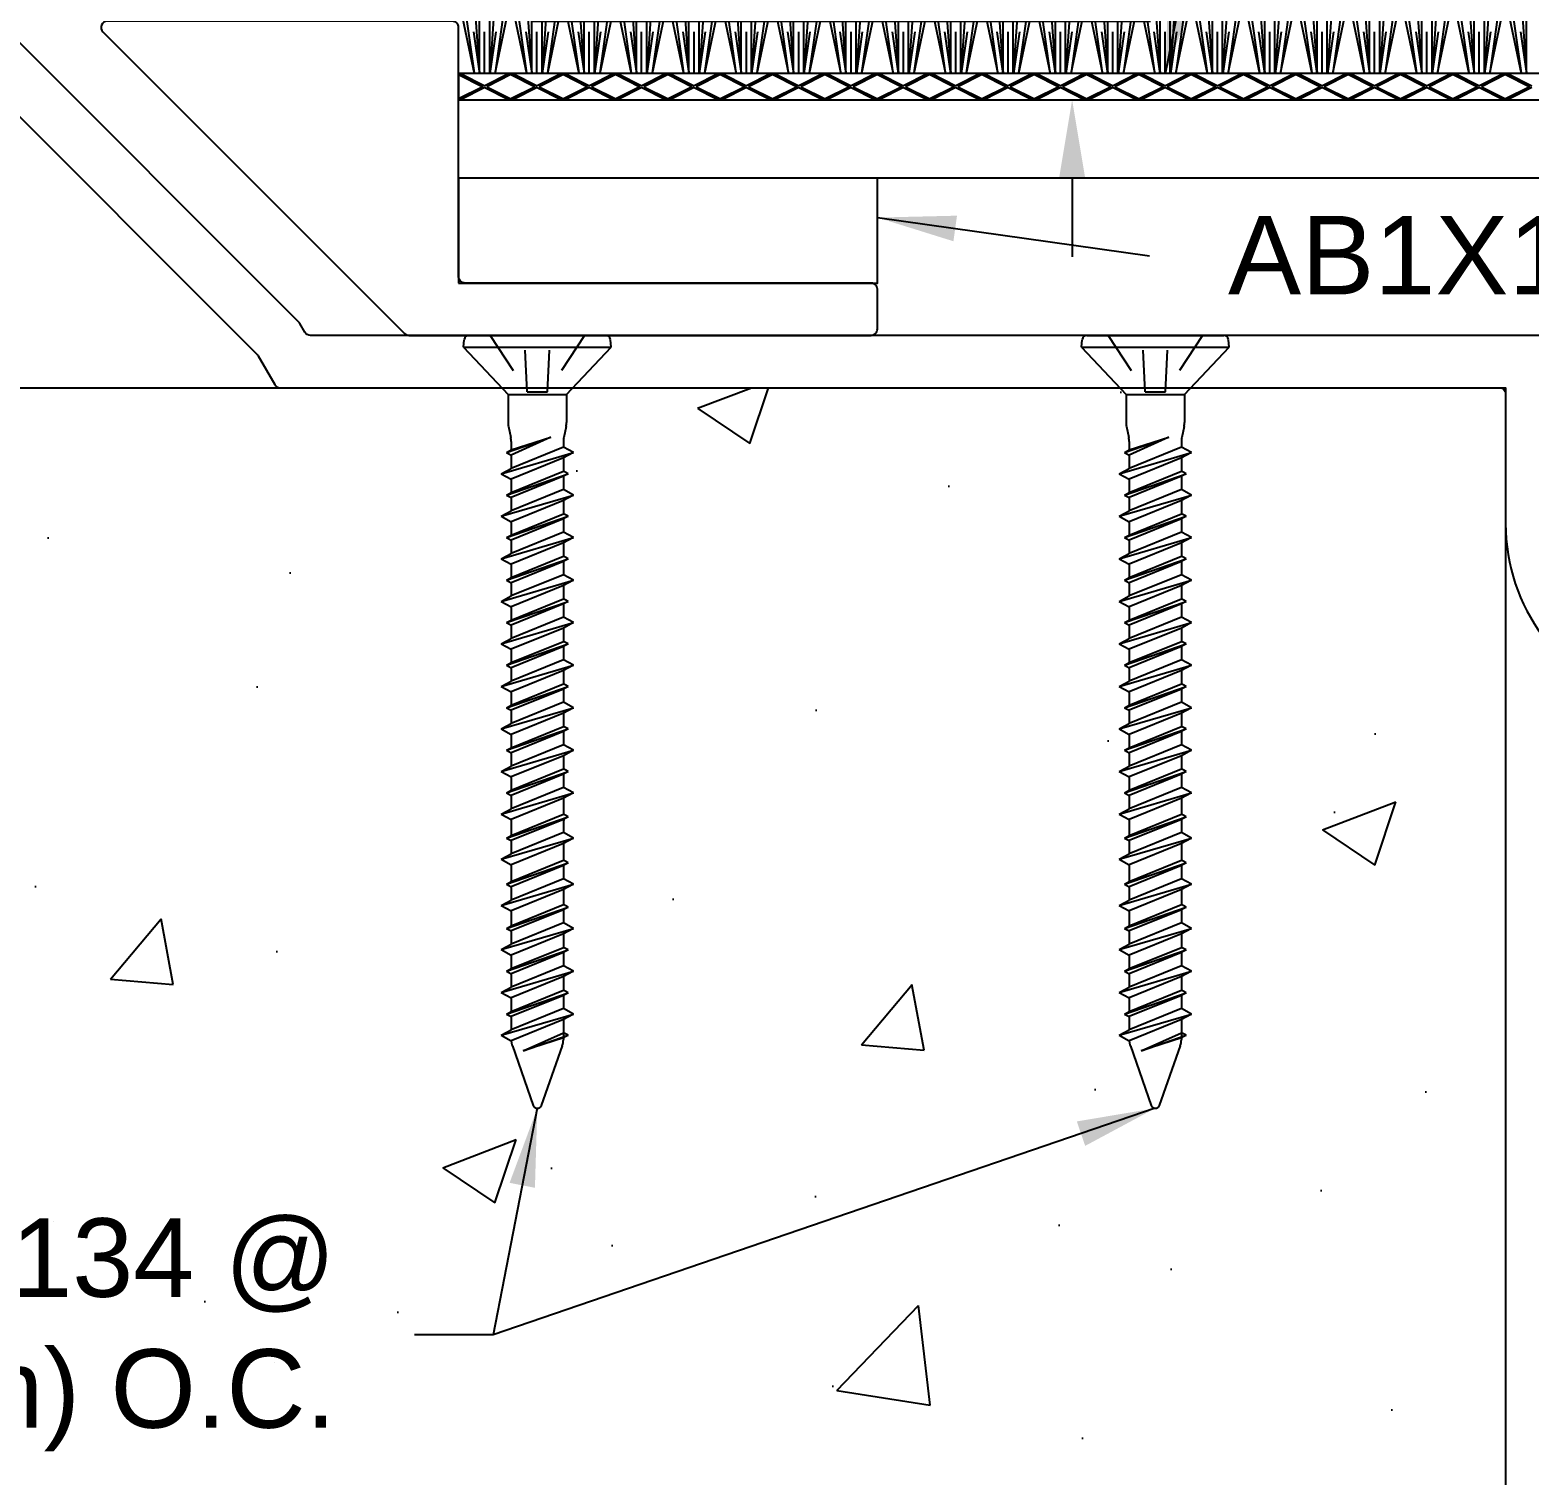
# Model space of a CAD drawing. Header units: inches. Extents: x -2.5 to 37.4, y -5.8 to 5.3.
# Drawn here: x 3.742 to 7.324, y -3.379 to 0.073 of the extents above; entities that cross this region are included whole.
import ezdxf

# ---------------------------------------------------------------- set-up
doc = ezdxf.new("R2010")
doc.units = ezdxf.units.IN
doc.header["$MEASUREMENT"] = 0
doc.linetypes.add('DASHED', pattern=[0.75, 0.5, -0.25])
for name, color, linetype in [('Anchors', 4, 'Continuous'), ('Conditions', 1, 'Continuous'), ('Dimensions', 3, 'Continuous'), ('Metals', 7, 'Continuous'), ('Text', 2, 'Continuous')]:
    doc.layers.add(name, color=color, linetype=linetype)
doc.styles.add('ARIAL', font='arial.ttf')
doc.dimstyles.new('Arial', dxfattribs={"dimtxt": 0.1875, "dimasz": 0.1875, "dimexe": 0.1875, "dimexo": 0.1875, "dimgap": 0.1875, "dimtad": 0, "dimtih": 1, "dimtoh": 1, "dimdec": 4, "dimzin": 0, "dimdsep": 46, "dimlunit": 4, "dimtxsty": 'ARIAL', "dimcen": 0.1875, "dimadec": 0, "dimazin": 0, "dimtfac": 1, "dimtdec": 4, "dimtofl": 0, "dimtmove": 0, "dimatfit": 3, "dimfxl": 0, "dimfrac": 2, "dimtolj": 1, "dimtzin": 0, "dimarcsym": 0})

# ---------------------------------------------------------------- blocks, each defined once
blk = doc.blocks.new('*D14')
at = {"layer": 'Defpoints', "color": 0}
for p in [(4.7506, 0.0937), (6.2305, 0.0937), (4.7656, -0.0938)]:
    blk.add_point(p, dxfattribs=at)
at = {"layer": 'Dimensions', "color": 0, "lineweight": -2}
for p, q in [((6.043, 0.5515), (6.2305, 0.5515)), ((6.2305, 0.5515), (6.2305, 0.4687)), ((6.2305, 0.2812), (6.2305, 0.4687)), ((4.9381, 0.0937), (6.418, 0.0937)), ((4.9531, -0.0938), (6.418, -0.0938)), ((6.2305, -0.2813), (6.2305, -0.4688))]:
    blk.add_line(p, q, dxfattribs=at)
at = {"layer": 'Dimensions', "color": 0}
for points in [[(6.1993, 0.2812), (6.2618, 0.2812), (6.2305, 0.0937)], [(6.1993, -0.2813), (6.2618, -0.2813), (6.2305, -0.0938)]]:
    blk.add_solid(points, dxfattribs=at)
at = {"layer": 'Dimensions', "color": 0, "insert": (5.4638, 0.5515), "char_height": 0.1875, "attachment_point": 5, "style": 'ARIAL'}
blk.add_mtext('\\A1;3/16"\\P [5mm]', dxfattribs=at)
blk = doc.blocks.new('A$C63CB1885')
for p, q in [((-0.1762, 0), (-0.1747, 0.0182)), ((-0.1762, 0), (0.1762, 0)), ((-0.1762, 0), (-0.0698, -0.1125)), ((-0.1634, 0.0285), (0.1634, 0.0285)), ((0.0698, -0.1125), (0.1762, 0)), ((0.1762, 0), (0.1747, 0.0182)), ((-0.0698, -0.1125), (0.0698, -0.1125)), ((-0.0698, -0.1125), (-0.0698, -0.1796)), ((0.0698, -0.1125), (0.0698, -0.1796)), ((-0.0737, -0.2511), (0.0321, -0.2146)), ((-0.0687, -0.1892), (-0.0633, -0.2152)), ((-0.0622, -0.2449), (0.0321, -0.2146)), ((0.0321, -0.2146), (-0.0622, -0.2573)), ((0.0687, -0.1892), (0.0633, -0.2152)), ((-0.0737, -0.2511), (-0.0622, -0.2449)), ((-0.0623, -0.2248), (-0.0622, -0.2449)), ((0.0622, -0.2382), (-0.0622, -0.289)), ((0.0622, -0.2248), (0.0622, -0.2382)), ((0.0862, -0.2511), (0.0622, -0.2382)), ((-0.0863, -0.3019), (0.0862, -0.2511)), ((-0.0737, -0.2511), (-0.0622, -0.2573)), ((-0.0622, -0.2573), (-0.0622, -0.289)), ((0.0622, -0.264), (-0.0622, -0.3148)), ((0.0862, -0.2511), (0.0622, -0.264)), ((0.0622, -0.264), (0.0622, -0.2957)), ((-0.0863, -0.3019), (-0.0622, -0.289)), ((-0.0863, -0.3019), (-0.0622, -0.3148)), ((-0.0737, -0.3527), (0.0737, -0.3019)), ((-0.0622, -0.3465), (0.0622, -0.2957)), ((0.0622, -0.308), (-0.0622, -0.3588)), ((-0.0622, -0.3148), (-0.0622, -0.3465)), ((0.0737, -0.3019), (0.0622, -0.2957)), ((0.0737, -0.3019), (0.0622, -0.308)), ((0.0622, -0.308), (0.0622, -0.3397)), ((-0.0863, -0.4034), (0.0862, -0.3527)), ((-0.0737, -0.3527), (-0.0622, -0.3465)), ((-0.0737, -0.3527), (-0.0622, -0.3588)), ((0.0622, -0.3397), (-0.0622, -0.3905)), ((0.0862, -0.3527), (0.0622, -0.3656)), ((0.0862, -0.3527), (0.0622, -0.3397)), ((-0.0863, -0.4034), (-0.0622, -0.3905)), ((-0.0622, -0.3588), (-0.0622, -0.3905)), ((0.0622, -0.3656), (-0.0622, -0.4164)), ((0.0622, -0.3656), (0.0622, -0.3973)), ((-0.0863, -0.4034), (-0.0622, -0.4164)), ((-0.0737, -0.4542), (0.0737, -0.4034)), ((-0.0622, -0.4481), (0.0622, -0.3973)), ((0.0622, -0.4096), (-0.0622, -0.4604)), ((-0.0622, -0.4164), (-0.0622, -0.4481)), ((0.0737, -0.4034), (0.0622, -0.3973)), ((0.0737, -0.4034), (0.0622, -0.4096)), ((0.0622, -0.4096), (0.0622, -0.4413)), ((-0.0863, -0.505), (0.0862, -0.4542)), ((-0.0737, -0.4542), (-0.0622, -0.4481)), ((-0.0737, -0.4542), (-0.0622, -0.4604)), ((0.0622, -0.4413), (-0.0622, -0.4921)), ((-0.0622, -0.4604), (-0.0622, -0.4921)), ((0.0862, -0.4542), (0.0622, -0.4671)), ((0.0862, -0.4542), (0.0622, -0.4413)), ((-0.0863, -0.505), (-0.0622, -0.4921)), ((0.0622, -0.4671), (-0.0622, -0.5179)), ((-0.0622, -0.5496), (0.0622, -0.4988)), ((0.0622, -0.4671), (0.0622, -0.4988)), ((0.0737, -0.505), (0.0622, -0.4988)), ((-0.0863, -0.505), (-0.0622, -0.5179)), ((-0.0737, -0.5558), (0.0737, -0.505)), ((0.0622, -0.5112), (-0.0622, -0.5619)), ((-0.0622, -0.5179), (-0.0622, -0.5496)), ((0.0737, -0.505), (0.0622, -0.5112)), ((0.0622, -0.5112), (0.0622, -0.5429)), ((-0.0863, -0.6066), (0.0862, -0.5558)), ((-0.0737, -0.5558), (-0.0622, -0.5496)), ((-0.0737, -0.5558), (-0.0622, -0.5619)), ((0.0622, -0.5429), (-0.0622, -0.5936)), ((-0.0622, -0.5619), (-0.0622, -0.5936)), ((0.0622, -0.5687), (-0.0622, -0.6195)), ((0.0862, -0.5558), (0.0622, -0.5687)), ((0.0622, -0.5687), (0.0622, -0.6004)), ((0.0862, -0.5558), (0.0622, -0.5429)), ((-0.0863, -0.6066), (-0.0622, -0.5936)), ((-0.0863, -0.6066), (-0.0622, -0.6195)), ((-0.0737, -0.6573), (0.0737, -0.6066)), ((-0.0622, -0.6512), (0.0622, -0.6004)), ((0.0737, -0.6066), (0.0622, -0.6004)), ((0.0737, -0.6066), (0.0622, -0.6127)), ((0.0622, -0.6127), (-0.0622, -0.6635)), ((-0.0622, -0.6195), (-0.0622, -0.6512)), ((0.0622, -0.6444), (-0.0622, -0.6952)), ((0.0622, -0.6127), (0.0622, -0.6444)), ((0.0862, -0.6573), (0.0622, -0.6444)), ((-0.0863, -0.7081), (0.0862, -0.6573)), ((-0.0737, -0.6573), (-0.0622, -0.6512)), ((-0.0737, -0.6573), (-0.0622, -0.6635)), ((-0.0622, -0.6635), (-0.0622, -0.6952)), ((0.0622, -0.6703), (-0.0622, -0.721)), ((0.0862, -0.6573), (0.0622, -0.6703)), ((0.0622, -0.6703), (0.0622, -0.702)), ((-0.0863, -0.7081), (-0.0622, -0.6952)), ((-0.0863, -0.7081), (-0.0622, -0.721)), ((-0.0737, -0.7589), (0.0737, -0.7081)), ((-0.0622, -0.7527), (0.0622, -0.702)), ((0.0622, -0.7143), (-0.0622, -0.7651)), ((0.0737, -0.7081), (0.0622, -0.702)), ((0.0737, -0.7081), (0.0622, -0.7143)), ((0.0622, -0.7143), (0.0622, -0.746)), ((-0.0622, -0.721), (-0.0622, -0.7527)), ((0.0622, -0.746), (-0.0622, -0.7968)), ((0.0862, -0.7589), (0.0622, -0.746)), ((-0.0863, -0.8097), (0.0862, -0.7589)), ((-0.0737, -0.7589), (-0.0622, -0.7527)), ((-0.0737, -0.7589), (-0.0622, -0.7651)), ((-0.0622, -0.7651), (-0.0622, -0.7967)), ((0.0622, -0.7718), (-0.0622, -0.8226)), ((0.0862, -0.7589), (0.0622, -0.7718)), ((0.0622, -0.7718), (0.0622, -0.8035)), ((-0.0863, -0.8097), (-0.0622, -0.7968)), ((-0.0863, -0.8097), (-0.0622, -0.8226)), ((-0.0737, -0.8605), (0.0737, -0.8097)), ((-0.0622, -0.8543), (0.0622, -0.8035)), ((0.0622, -0.8159), (-0.0622, -0.8666)), ((-0.0622, -0.8226), (-0.0622, -0.8543)), ((0.0737, -0.8097), (0.0622, -0.8035)), ((0.0737, -0.8097), (0.0622, -0.8159)), ((0.0622, -0.8159), (0.0622, -0.8475)), ((-0.0737, -0.8605), (-0.0622, -0.8543)), ((0.0622, -0.8475), (-0.0622, -0.8983)), ((0.0862, -0.8605), (0.0622, -0.8475)), ((-0.0863, -0.9112), (0.0862, -0.8605)), ((-0.0737, -0.8605), (-0.0622, -0.8666)), ((-0.0622, -0.8666), (-0.0622, -0.8983)), ((0.0622, -0.8734), (-0.0622, -0.9242)), ((0.0862, -0.8605), (0.0622, -0.8734)), ((0.0622, -0.8734), (0.0622, -0.9051)), ((-0.0863, -0.9112), (-0.0622, -0.8983)), ((-0.0863, -0.9112), (-0.0622, -0.9242)), ((-0.0737, -0.962), (0.0737, -0.9112)), ((-0.0622, -0.9559), (0.0622, -0.9051)), ((0.0622, -0.9174), (-0.0622, -0.9682)), ((-0.0622, -0.9242), (-0.0622, -0.9558)), ((0.0737, -0.9112), (0.0622, -0.9051)), ((0.0737, -0.9112), (0.0622, -0.9174)), ((0.0622, -0.9174), (0.0622, -0.9491)), ((-0.0863, -1.0128), (0.0862, -0.962)), ((-0.0737, -0.962), (-0.0622, -0.9559)), ((-0.0737, -0.962), (-0.0622, -0.9682)), ((0.0622, -0.9491), (-0.0622, -0.9999)), ((0.0862, -0.962), (0.0622, -0.975)), ((0.0862, -0.962), (0.0622, -0.9491)), ((-0.0863, -1.0128), (-0.0622, -0.9999)), ((-0.0622, -0.9682), (-0.0622, -0.9999)), ((0.0622, -0.975), (-0.0622, -1.0257)), ((0.0622, -0.975), (0.0622, -1.0066)), ((-0.0863, -1.0128), (-0.0622, -1.0257)), ((-0.0737, -1.0636), (0.0737, -1.0128)), ((-0.0622, -1.0574), (0.0622, -1.0066)), ((0.0622, -1.019), (-0.0622, -1.0698)), ((-0.0622, -1.0257), (-0.0622, -1.0574)), ((0.0737, -1.0128), (0.0622, -1.0066)), ((0.0737, -1.0128), (0.0622, -1.019)), ((0.0622, -1.019), (0.0622, -1.0507)), ((-0.0863, -1.1144), (0.0862, -1.0636)), ((-0.0737, -1.0636), (-0.0622, -1.0574)), ((-0.0737, -1.0636), (-0.0622, -1.0698)), ((0.0622, -1.0507), (-0.0622, -1.1015)), ((-0.0622, -1.0697), (-0.0622, -1.1014)), ((0.0862, -1.0636), (0.0622, -1.0765)), ((0.0862, -1.0636), (0.0622, -1.0507)), ((-0.0863, -1.1144), (-0.0622, -1.1015)), ((0.0622, -1.0765), (-0.0622, -1.1273)), ((0.0622, -1.0765), (0.0622, -1.1145)), ((-0.0863, -1.1144), (-0.0622, -1.1273)), ((-0.0737, -1.1715), (0.0737, -1.1207)), ((-0.0622, -1.1653), (0.0622, -1.1145)), ((0.0622, -1.1269), (-0.0622, -1.1776)), ((-0.0622, -1.1273), (-0.0622, -1.1653)), ((0.0737, -1.1207), (0.0622, -1.1145)), ((0.0737, -1.1207), (0.0622, -1.1269)), ((0.0622, -1.1269), (0.0622, -1.1585)), ((-0.0863, -1.2223), (0.0862, -1.1715)), ((-0.0737, -1.1715), (-0.0622, -1.1653)), ((-0.0737, -1.1715), (-0.0622, -1.1776)), ((0.0622, -1.1585), (-0.0622, -1.2093)), ((-0.0622, -1.1776), (-0.0622, -1.2093)), ((0.0862, -1.1715), (0.0622, -1.1844)), ((0.0862, -1.1715), (0.0622, -1.1585)), ((-0.0863, -1.2223), (-0.0622, -1.2093)), ((0.0622, -1.1844), (-0.0622, -1.2352)), ((0.0622, -1.1844), (0.0622, -1.2247)), ((-0.0863, -1.2223), (-0.0622, -1.2352)), ((-0.0737, -1.2816), (0.0737, -1.2308)), ((-0.0622, -1.2754), (0.0622, -1.2247)), ((-0.0622, -1.2352), (-0.0622, -1.2754)), ((0.0622, -1.237), (-0.0622, -1.2878)), ((0.0737, -1.2308), (0.0622, -1.2247)), ((0.0737, -1.2308), (0.0622, -1.237)), ((0.0622, -1.237), (0.0622, -1.2687)), ((-0.0863, -1.3324), (0.0862, -1.2816)), ((-0.0737, -1.2816), (-0.0622, -1.2754)), ((-0.0737, -1.2816), (-0.0622, -1.2878)), ((0.0622, -1.2687), (-0.0622, -1.3195)), ((-0.0622, -1.2877), (-0.0622, -1.3194)), ((0.0862, -1.2816), (0.0622, -1.2945)), ((0.0862, -1.2816), (0.0622, -1.2687)), ((-0.0863, -1.3324), (-0.0622, -1.3195)), ((0.0622, -1.2945), (-0.0622, -1.3453)), ((0.0622, -1.2945), (0.0622, -1.3303)), ((-0.0863, -1.3324), (-0.0622, -1.3453)), ((-0.0737, -1.3872), (0.0737, -1.3365)), ((-0.0622, -1.3811), (0.0622, -1.3303)), ((0.0622, -1.3426), (-0.0622, -1.3934)), ((-0.0622, -1.3453), (-0.0622, -1.381)), ((0.0737, -1.3365), (0.0622, -1.3303)), ((0.0737, -1.3365), (0.0622, -1.3426)), ((0.0622, -1.3426), (0.0622, -1.3743)), ((-0.0863, -1.438), (0.0862, -1.3872)), ((-0.0737, -1.3872), (-0.0622, -1.3811)), ((-0.0737, -1.3872), (-0.0622, -1.3934)), ((0.0622, -1.3743), (-0.0622, -1.4251)), ((-0.0622, -1.3934), (-0.0622, -1.4251)), ((0.0862, -1.3872), (0.0622, -1.4002)), ((0.0862, -1.3872), (0.0622, -1.3743)), ((-0.0863, -1.438), (-0.0622, -1.4251)), ((0.0622, -1.4002), (-0.0622, -1.4509)), ((-0.0622, -1.4833), (0.0622, -1.4326)), ((0.0622, -1.4002), (0.0622, -1.4326)), ((0.0737, -1.4387), (0.0622, -1.4326)), ((-0.0863, -1.438), (-0.0622, -1.4509)), ((-0.0737, -1.4895), (0.0737, -1.4387)), ((0.0622, -1.4449), (-0.0622, -1.4957)), ((-0.0622, -1.4509), (-0.0622, -1.4833)), ((0.0737, -1.4387), (0.0622, -1.4449)), ((0.0622, -1.4449), (0.0622, -1.4766)), ((-0.0863, -1.5403), (0.0862, -1.4895)), ((-0.0737, -1.4895), (-0.0622, -1.4833)), ((-0.0737, -1.4895), (-0.0622, -1.4957)), ((0.0622, -1.4766), (-0.0622, -1.5274)), ((-0.0622, -1.4956), (-0.0621, -1.5273)), ((0.0622, -1.5024), (-0.0622, -1.5532)), ((0.0862, -1.4895), (0.0622, -1.5024)), ((0.0622, -1.5024), (0.0622, -1.5348)), ((0.0862, -1.4895), (0.0622, -1.4766)), ((-0.0863, -1.5403), (-0.0622, -1.5274)), ((-0.0622, -1.5856), (0.0622, -1.5348)), ((0.0737, -1.541), (0.0622, -1.5348)), ((-0.0863, -1.5403), (-0.0622, -1.5532)), ((-0.0737, -1.5918), (0.0737, -1.541)), ((0.0622, -1.5471), (-0.0622, -1.5979)), ((-0.0621, -1.5532), (-0.0621, -1.5856)), ((0.0737, -1.541), (0.0622, -1.5471)), ((0.0622, -1.5471), (0.0622, -1.5788)), ((-0.0863, -1.6425), (0.0862, -1.5918)), ((-0.0737, -1.5918), (-0.0622, -1.5856)), ((-0.0737, -1.5918), (-0.0622, -1.5979)), ((0.0622, -1.5788), (-0.0622, -1.6296)), ((0.0622, -1.6047), (-0.0622, -1.6555)), ((-0.0621, -1.5979), (-0.0621, -1.6296)), ((0.0862, -1.5918), (0.0622, -1.6047)), ((0.0622, -1.6047), (0.0622, -1.6522)), ((0.0862, -1.5918), (0.0622, -1.5788)), ((-0.0863, -1.6425), (-0.0622, -1.6296)), ((-0.0863, -1.6425), (-0.0622, -1.6555)), ((-0.0335, -1.6795), (0.0622, -1.6364)), ((-0.0335, -1.6795), (0.0737, -1.6425)), ((0.0737, -1.6425), (0.0622, -1.6364)), ((0.0737, -1.6425), (0.0622, -1.6487)), ((-0.0596, -1.6676), (-0.0096, -1.8103)), ((0.0622, -1.6487), (-0.0335, -1.6795)), ((0.0596, -1.6676), (0.0096, -1.8103))]:
    blk.add_line(p, q)
at = {"linetype": 'DASHED', "ltscale": 0.025}
for p, q in [((-0.1125, 0.0285), (-0.024, -0.1065)), ((-0.024, -0.1065), (-0.0311, 0.0283)), ((0.024, -0.1065), (0.0311, 0.0285)), ((0.1125, 0.0285), (0.024, -0.1065)), ((-0.024, -0.1065), (0.024, -0.1065))]:
    blk.add_line(p, q, dxfattribs=at)
for centre, radius, start, end in [((-0.1634, 0.0173), 0.0112, 90, 175), ((0.1634, 0.0173), 0.0112, 5, 90), ((-0.0233, -0.1796), 0.0465, 180, 191.9357), ((0.0233, -0.1796), 0.0465, 348.0643, 0), ((-0.1088, -0.2248), 0.0465, 0, 11.9357), ((0.1087, -0.2248), 0.0465, 168.0643, 180), ((-0.0158, -1.6522), 0.0465, 183.9476, 199.3058), ((0.0158, -1.6522), 0.0465, 340.6942, 0), ((0, -1.806), 0.0106, 204.1001, 335.8999)]:
    blk.add_arc(centre, radius, start, end)
blk = doc.blocks.new('TF316134')
blk.add_blockref('A$C63CB1885', (0, -0.0285))
blk = doc.blocks.new('*D17')
at = {"layer": 'Defpoints', "color": 0}
for p in [(2.1659, -0.7713), (7.2656, -4.3986), (7.2656, -5.3639)]:
    blk.add_point(p, dxfattribs=at)
at = {"layer": 'Dimensions', "color": 0, "lineweight": -2}
for p, q in [((2.1659, -0.9588), (2.1659, -5.5514)), ((7.2656, -4.5861), (7.2656, -5.5514)), ((2.3534, -5.3639), (3.7411, -5.3639)), ((7.0781, -5.3639), (5.1908, -5.3639))]:
    blk.add_line(p, q, dxfattribs=at)
at = {"layer": 'Dimensions', "color": 0}
for points in [[(2.3534, -5.3327), (2.3534, -5.3952), (2.1659, -5.3639)], [(7.0781, -5.3327), (7.0781, -5.3952), (7.2656, -5.3639)]]:
    blk.add_solid(points, dxfattribs=at)
at = {"layer": 'Dimensions', "color": 0, "insert": (4.4659, -5.3639), "char_height": 0.1875, "attachment_point": 5, "style": 'ARIAL'}
blk.add_mtext('\\A1;5 1/8"\\P [130mm]', dxfattribs=at)
blk = doc.blocks.new('NBT123')
blk.add_lwpolyline([(-0.985, 0.61, 0.414214), (-1, 0.625), (-1.8238, 0.625, 0.668179), (-1.8344, 0.5994), (-1.1144, -0.1206, 0.198912), (-1.1038, -0.125), (0, -0.125, 0.414214), (0.015, -0.11), (0.015, -0.015, 0.414214), (0, 0), (-0.97, 0, -0.414214), (-0.985, 0.015)], format="xyb", close=True)
blk = doc.blocks.new('AB1X14')
blk.add_lwpolyline([(-0.5, 0), (0.5, 0), (0.5, 0.25), (-0.5, 0.25)], close=True)
blk = doc.blocks.new('*U33')
for p, q in [((5.5, 0.0625), (0, 0.0625)), ((0, 0.0625), (0, 0)), ((0, 0.0603), (0.058, 0.0312)), ((0.0045, 0.0625), (0.0625, 0.0335)), ((0.1205, 0.0625), (0.0625, 0.0335)), ((0.125, 0.0603), (0.067, 0.0312)), ((0.125, 0.0603), (0.183, 0.0312)), ((0.1295, 0.0625), (0.1875, 0.0335)), ((0.2455, 0.0625), (0.1875, 0.0335)), ((0.25, 0.0603), (0.192, 0.0312)), ((0.25, 0.0603), (0.308, 0.0312)), ((0.2545, 0.0625), (0.3125, 0.0335)), ((0.3705, 0.0625), (0.3125, 0.0335)), ((0.375, 0.0603), (0.317, 0.0312)), ((0.375, 0.0603), (0.433, 0.0312)), ((0.3795, 0.0625), (0.4375, 0.0335)), ((0.4955, 0.0625), (0.4375, 0.0335)), ((0.5, 0.0603), (0.442, 0.0312)), ((0.5, 0.0603), (0.558, 0.0312)), ((0.5045, 0.0625), (0.5625, 0.0335)), ((0.6205, 0.0625), (0.5625, 0.0335)), ((0.625, 0.0603), (0.567, 0.0312)), ((0.625, 0.0603), (0.683, 0.0312)), ((0.6295, 0.0625), (0.6875, 0.0335)), ((0.7455, 0.0625), (0.6875, 0.0335)), ((0.75, 0.0603), (0.692, 0.0312)), ((0.75, 0.0603), (0.808, 0.0312)), ((0.7545, 0.0625), (0.8125, 0.0335)), ((0.8705, 0.0625), (0.8125, 0.0335)), ((0.875, 0.0603), (0.817, 0.0312)), ((0.875, 0.0603), (0.933, 0.0312)), ((0.8795, 0.0625), (0.9375, 0.0335)), ((0.9955, 0.0625), (0.9375, 0.0335)), ((1, 0.0603), (0.942, 0.0312)), ((1, 0.0603), (1.058, 0.0312)), ((1.0045, 0.0625), (1.0625, 0.0335)), ((1.1205, 0.0625), (1.0625, 0.0335)), ((1.125, 0.0603), (1.067, 0.0312)), ((1.125, 0.0603), (1.183, 0.0312)), ((1.1295, 0.0625), (1.1875, 0.0335)), ((1.2455, 0.0625), (1.1875, 0.0335)), ((1.25, 0.0603), (1.192, 0.0312)), ((1.25, 0.0603), (1.308, 0.0312)), ((1.2545, 0.0625), (1.3125, 0.0335)), ((1.3705, 0.0625), (1.3125, 0.0335)), ((1.375, 0.0603), (1.317, 0.0312)), ((1.375, 0.0603), (1.433, 0.0312)), ((1.3795, 0.0625), (1.4375, 0.0335)), ((1.4955, 0.0625), (1.4375, 0.0335)), ((1.5, 0.0603), (1.442, 0.0312)), ((1.5, 0.0603), (1.558, 0.0312)), ((1.5045, 0.0625), (1.5625, 0.0335)), ((1.6205, 0.0625), (1.5625, 0.0335)), ((1.625, 0.0603), (1.567, 0.0312)), ((1.625, 0.0603), (1.683, 0.0312)), ((1.6295, 0.0625), (1.6875, 0.0335)), ((1.7455, 0.0625), (1.6875, 0.0335)), ((1.75, 0.0603), (1.692, 0.0312)), ((1.75, 0.0603), (1.808, 0.0312)), ((1.7545, 0.0625), (1.8125, 0.0335)), ((1.8705, 0.0625), (1.8125, 0.0335)), ((1.875, 0.0603), (1.817, 0.0312)), ((1.875, 0.0603), (1.933, 0.0312)), ((1.8795, 0.0625), (1.9375, 0.0335)), ((1.9955, 0.0625), (1.9375, 0.0335)), ((2, 0.0603), (1.942, 0.0312)), ((2, 0.0603), (2.058, 0.0312)), ((2.0045, 0.0625), (2.0625, 0.0335)), ((2.1205, 0.0625), (2.0625, 0.0335)), ((2.125, 0.0603), (2.067, 0.0312)), ((2.125, 0.0603), (2.183, 0.0312)), ((2.1295, 0.0625), (2.1875, 0.0335)), ((2.2455, 0.0625), (2.1875, 0.0335)), ((2.25, 0.0603), (2.192, 0.0312)), ((2.25, 0.0603), (2.308, 0.0312)), ((2.2545, 0.0625), (2.3125, 0.0335)), ((2.3705, 0.0625), (2.3125, 0.0335)), ((2.375, 0.0603), (2.317, 0.0312)), ((2.375, 0.0603), (2.433, 0.0312)), ((2.3795, 0.0625), (2.4375, 0.0335)), ((2.4955, 0.0625), (2.4375, 0.0335)), ((2.5, 0.0603), (2.442, 0.0312)), ((2.5, 0.0603), (2.558, 0.0312)), ((2.5045, 0.0625), (2.5625, 0.0335)), ((0.058, 0.0312), (0, 0.0022)), ((0, 0), (5.5, 0)), ((0.0625, 0.029), (0.0045, 0)), ((0.0625, 0.029), (0.1205, 0)), ((0.067, 0.0312), (0.125, 0.0022)), ((0.183, 0.0312), (0.125, 0.0022)), ((0.1875, 0.029), (0.1295, 0)), ((0.1875, 0.029), (0.2455, 0)), ((0.192, 0.0312), (0.25, 0.0022)), ((0.308, 0.0312), (0.25, 0.0022)), ((0.3125, 0.029), (0.2545, 0)), ((0.3125, 0.029), (0.3705, 0)), ((0.317, 0.0312), (0.375, 0.0022)), ((0.433, 0.0312), (0.375, 0.0022)), ((0.4375, 0.029), (0.3795, 0)), ((0.4375, 0.029), (0.4955, 0)), ((0.442, 0.0312), (0.5, 0.0022)), ((0.558, 0.0312), (0.5, 0.0022)), ((0.5625, 0.029), (0.5045, 0)), ((0.5625, 0.029), (0.6205, 0)), ((0.567, 0.0312), (0.625, 0.0022)), ((0.683, 0.0312), (0.625, 0.0022)), ((0.6875, 0.029), (0.6295, 0)), ((0.6875, 0.029), (0.7455, 0)), ((0.692, 0.0312), (0.75, 0.0022)), ((0.808, 0.0312), (0.75, 0.0022)), ((0.8125, 0.029), (0.7545, 0)), ((0.8125, 0.029), (0.8705, 0)), ((0.817, 0.0312), (0.875, 0.0022)), ((0.933, 0.0312), (0.875, 0.0022)), ((0.9375, 0.029), (0.8795, 0)), ((0.9375, 0.029), (0.9955, 0)), ((0.942, 0.0312), (1, 0.0022)), ((1.058, 0.0312), (1, 0.0022)), ((1.0625, 0.029), (1.0045, 0)), ((1.0625, 0.029), (1.1205, 0)), ((1.067, 0.0312), (1.125, 0.0022)), ((1.183, 0.0312), (1.125, 0.0022)), ((1.1875, 0.029), (1.1295, 0)), ((1.1875, 0.029), (1.2455, 0)), ((1.192, 0.0312), (1.25, 0.0022)), ((1.308, 0.0312), (1.25, 0.0022)), ((1.3125, 0.029), (1.2545, 0)), ((1.3125, 0.029), (1.3705, 0)), ((1.317, 0.0312), (1.375, 0.0022)), ((1.433, 0.0312), (1.375, 0.0022)), ((1.4375, 0.029), (1.3795, 0)), ((1.4375, 0.029), (1.4955, 0)), ((1.442, 0.0312), (1.5, 0.0022)), ((1.558, 0.0312), (1.5, 0.0022)), ((1.5625, 0.029), (1.5045, 0)), ((1.5625, 0.029), (1.6205, 0)), ((1.567, 0.0312), (1.625, 0.0022)), ((1.683, 0.0312), (1.625, 0.0022)), ((1.6875, 0.029), (1.6295, 0)), ((1.6875, 0.029), (1.7455, 0)), ((1.692, 0.0312), (1.75, 0.0022)), ((1.808, 0.0312), (1.75, 0.0022)), ((1.8125, 0.029), (1.7545, 0)), ((1.8125, 0.029), (1.8705, 0)), ((1.817, 0.0312), (1.875, 0.0022)), ((1.933, 0.0312), (1.875, 0.0022)), ((1.9375, 0.029), (1.8795, 0)), ((1.9375, 0.029), (1.9955, 0)), ((1.942, 0.0312), (2, 0.0022)), ((2.058, 0.0312), (2, 0.0022)), ((2.0625, 0.029), (2.0045, 0)), ((2.0625, 0.029), (2.1205, 0)), ((2.067, 0.0312), (2.125, 0.0022)), ((2.183, 0.0312), (2.125, 0.0022)), ((2.1875, 0.029), (2.1295, 0)), ((2.1875, 0.029), (2.2455, 0)), ((2.192, 0.0312), (2.25, 0.0022)), ((2.308, 0.0312), (2.25, 0.0022)), ((2.3125, 0.029), (2.2545, 0)), ((2.3125, 0.029), (2.3705, 0)), ((2.317, 0.0312), (2.375, 0.0022)), ((2.433, 0.0312), (2.375, 0.0022)), ((2.4375, 0.029), (2.3795, 0)), ((2.4375, 0.029), (2.4955, 0)), ((2.442, 0.0312), (2.5, 0.0022)), ((2.558, 0.0312), (2.5, 0.0022)), ((2.5625, 0.029), (2.5045, 0))]:
    blk.add_line(p, q)
for points in [[(-0.0001, 0.2412), (0.0373, 0.0625)], [(0.0119, 0.243), (0.0369, 0.0642)], [(0.0374, 0.2412), (0.0499, 0.0625)], [(0.0499, 0.0625), (0.0499, 0.2412)], [(0.0742, 0.0625), (0.0742, 0.2412)], [(0.0867, 0.2412), (0.0742, 0.0625)], [(0.1242, 0.2412), (0.0868, 0.0625)], [(0.1122, 0.243), (0.0872, 0.0642)], [(0.1249, 0.2412), (0.1623, 0.0625)], [(0.1369, 0.243), (0.1619, 0.0642)], [(0.1624, 0.2412), (0.1749, 0.0625)], [(0.1749, 0.0625), (0.1749, 0.2412)], [(0.1992, 0.0625), (0.1992, 0.2412)], [(0.2117, 0.2412), (0.1992, 0.0625)], [(0.2492, 0.2412), (0.2118, 0.0625)], [(0.2372, 0.243), (0.2122, 0.0642)], [(0.2499, 0.2412), (0.2873, 0.0625)], [(0.2619, 0.243), (0.2869, 0.0642)], [(0.2874, 0.2412), (0.2999, 0.0625)], [(0.2999, 0.0625), (0.2999, 0.2412)], [(0.3242, 0.0625), (0.3242, 0.2412)], [(0.3367, 0.2412), (0.3242, 0.0625)], [(0.3742, 0.2412), (0.3368, 0.0625)], [(0.3622, 0.243), (0.3372, 0.0642)], [(0.3749, 0.2412), (0.4123, 0.0625)], [(0.3869, 0.243), (0.4119, 0.0642)], [(0.4124, 0.2412), (0.4249, 0.0625)], [(0.4249, 0.0625), (0.4249, 0.2412)], [(0.4492, 0.0625), (0.4492, 0.2412)], [(0.4617, 0.2412), (0.4492, 0.0625)], [(0.4992, 0.2412), (0.4618, 0.0625)], [(0.4872, 0.243), (0.4622, 0.0642)], [(0.4999, 0.2412), (0.5373, 0.0625)], [(0.5119, 0.243), (0.5369, 0.0642)], [(0.5374, 0.2412), (0.5499, 0.0625)], [(0.5499, 0.0625), (0.5499, 0.2412)], [(0.5742, 0.0625), (0.5742, 0.2412)], [(0.5867, 0.2412), (0.5742, 0.0625)], [(0.6242, 0.2412), (0.5868, 0.0625)], [(0.6122, 0.243), (0.5872, 0.0642)], [(0.6249, 0.2412), (0.6623, 0.0625)], [(0.6369, 0.243), (0.6619, 0.0642)], [(0.6624, 0.2412), (0.6749, 0.0625)], [(0.6749, 0.0625), (0.6749, 0.2412)], [(0.6992, 0.0625), (0.6992, 0.2412)], [(0.7117, 0.2412), (0.6992, 0.0625)], [(0.7492, 0.2412), (0.7118, 0.0625)], [(0.7372, 0.243), (0.7122, 0.0642)], [(0.7499, 0.2412), (0.7873, 0.0625)], [(0.7619, 0.243), (0.7869, 0.0642)], [(0.7874, 0.2412), (0.7999, 0.0625)], [(0.7999, 0.0625), (0.7999, 0.2412)], [(0.8242, 0.0625), (0.8242, 0.2412)], [(0.8367, 0.2412), (0.8242, 0.0625)], [(0.8742, 0.2412), (0.8368, 0.0625)], [(0.8622, 0.243), (0.8372, 0.0642)], [(0.8749, 0.2412), (0.9123, 0.0625)], [(0.8869, 0.243), (0.9119, 0.0642)], [(0.9124, 0.2412), (0.9249, 0.0625)], [(0.9249, 0.0625), (0.9249, 0.2412)], [(0.9492, 0.0625), (0.9492, 0.2412)], [(0.9617, 0.2412), (0.9492, 0.0625)], [(0.9992, 0.2412), (0.9618, 0.0625)], [(0.9872, 0.243), (0.9622, 0.0642)], [(0.9999, 0.2412), (1.0373, 0.0625)], [(1.0119, 0.243), (1.0369, 0.0642)], [(1.0374, 0.2412), (1.0499, 0.0625)], [(1.0499, 0.0625), (1.0499, 0.2412)], [(1.0742, 0.0625), (1.0742, 0.2412)], [(1.0867, 0.2412), (1.0742, 0.0625)], [(1.1242, 0.2412), (1.0868, 0.0625)], [(1.1122, 0.243), (1.0872, 0.0642)], [(1.1249, 0.2412), (1.1623, 0.0625)], [(1.1369, 0.243), (1.1619, 0.0642)], [(1.1624, 0.2412), (1.1749, 0.0625)], [(1.1749, 0.0625), (1.1749, 0.2412)], [(1.1992, 0.0625), (1.1992, 0.2412)], [(1.2117, 0.2412), (1.1992, 0.0625)], [(1.2492, 0.2412), (1.2118, 0.0625)], [(1.2372, 0.243), (1.2122, 0.0642)], [(1.2499, 0.2412), (1.2873, 0.0625)], [(1.2619, 0.243), (1.2869, 0.0642)], [(1.2874, 0.2412), (1.2999, 0.0625)], [(1.2999, 0.0625), (1.2999, 0.2412)], [(1.3242, 0.0625), (1.3242, 0.2412)], [(1.3367, 0.2412), (1.3242, 0.0625)], [(1.3742, 0.2412), (1.3368, 0.0625)], [(1.3622, 0.243), (1.3372, 0.0642)], [(1.3749, 0.2412), (1.4123, 0.0625)], [(1.3869, 0.243), (1.4119, 0.0642)], [(1.4124, 0.2412), (1.4249, 0.0625)], [(1.4249, 0.0625), (1.4249, 0.2412)], [(1.4492, 0.0625), (1.4492, 0.2412)], [(1.4617, 0.2412), (1.4492, 0.0625)], [(1.4992, 0.2412), (1.4618, 0.0625)], [(1.4872, 0.243), (1.4622, 0.0642)], [(1.4999, 0.2412), (1.5373, 0.0625)], [(1.5119, 0.243), (1.5369, 0.0642)], [(1.5374, 0.2412), (1.5499, 0.0625)], [(1.5499, 0.0625), (1.5499, 0.2412)], [(1.5742, 0.0625), (1.5742, 0.2412)], [(1.5867, 0.2412), (1.5742, 0.0625)], [(1.6242, 0.2412), (1.5868, 0.0625)], [(1.6122, 0.243), (1.5872, 0.0642)], [(1.6249, 0.2412), (1.6623, 0.0625)], [(1.6369, 0.243), (1.6619, 0.0642)], [(1.6624, 0.2412), (1.6749, 0.0625)], [(1.6749, 0.0625), (1.6749, 0.2412)], [(1.6992, 0.0625), (1.6992, 0.2412)], [(1.7117, 0.2412), (1.6992, 0.0625)], [(1.7492, 0.2412), (1.7118, 0.0625)], [(1.7372, 0.243), (1.7122, 0.0642)], [(1.7499, 0.2412), (1.7873, 0.0625)], [(1.7619, 0.243), (1.7869, 0.0642)], [(1.7874, 0.2412), (1.7999, 0.0625)], [(1.7999, 0.0625), (1.7999, 0.2412)], [(1.8242, 0.0625), (1.8242, 0.2412)], [(1.8367, 0.2412), (1.8242, 0.0625)], [(1.8742, 0.2412), (1.8368, 0.0625)], [(1.8622, 0.243), (1.8372, 0.0642)], [(1.8749, 0.2412), (1.9123, 0.0625)], [(1.8869, 0.243), (1.9119, 0.0642)], [(1.9124, 0.2412), (1.9249, 0.0625)], [(1.9249, 0.0625), (1.9249, 0.2412)], [(1.9492, 0.0625), (1.9492, 0.2412)], [(1.9617, 0.2412), (1.9492, 0.0625)], [(1.9992, 0.2412), (1.9618, 0.0625)], [(1.9872, 0.243), (1.9622, 0.0642)], [(1.9999, 0.2412), (2.0373, 0.0625)], [(2.0119, 0.243), (2.0369, 0.0642)], [(2.0374, 0.2412), (2.0499, 0.0625)], [(2.0499, 0.0625), (2.0499, 0.2412)], [(2.0742, 0.0625), (2.0742, 0.2412)], [(2.0867, 0.2412), (2.0742, 0.0625)], [(2.1242, 0.2412), (2.0868, 0.0625)], [(2.1122, 0.243), (2.0872, 0.0642)], [(2.1249, 0.2412), (2.1623, 0.0625)], [(2.1369, 0.243), (2.1619, 0.0642)], [(2.1624, 0.2412), (2.1749, 0.0625)], [(2.1749, 0.0625), (2.1749, 0.2412)], [(2.1992, 0.0625), (2.1992, 0.2412)], [(2.2117, 0.2412), (2.1992, 0.0625)], [(2.2492, 0.2412), (2.2118, 0.0625)], [(2.2372, 0.243), (2.2122, 0.0642)], [(2.2499, 0.2412), (2.2873, 0.0625)], [(2.2619, 0.243), (2.2869, 0.0642)], [(2.2874, 0.2412), (2.2999, 0.0625)], [(2.2999, 0.0625), (2.2999, 0.2412)], [(2.3242, 0.0625), (2.3242, 0.2412)], [(2.3367, 0.2412), (2.3242, 0.0625)], [(2.3742, 0.2412), (2.3368, 0.0625)], [(2.3622, 0.243), (2.3372, 0.0642)], [(2.3749, 0.2412), (2.4123, 0.0625)], [(2.3869, 0.243), (2.4119, 0.0642)], [(2.4124, 0.2412), (2.4249, 0.0625)], [(2.4249, 0.0625), (2.4249, 0.2412)], [(2.4492, 0.0625), (2.4492, 0.2412)], [(2.4617, 0.2412), (2.4492, 0.0625)], [(2.4992, 0.2412), (2.4618, 0.0625)], [(2.4872, 0.243), (2.4622, 0.0642)], [(2.4999, 0.2412), (2.5373, 0.0625)], [(2.5119, 0.243), (2.5369, 0.0642)], [(2.5374, 0.2412), (2.5499, 0.0625)], [(2.5499, 0.0625), (2.5499, 0.2412)], [(0.0352, 0.1625), (0.0495, 0.0625)], [(0.062, 0.0625), (0.062, 0.1625)], [(0.0889, 0.1625), (0.0746, 0.0625)], [(0.1602, 0.1625), (0.1745, 0.0625)], [(0.187, 0.0625), (0.187, 0.1625)], [(0.2139, 0.1625), (0.1996, 0.0625)], [(0.2852, 0.1625), (0.2995, 0.0625)], [(0.312, 0.0625), (0.312, 0.1625)], [(0.3389, 0.1625), (0.3246, 0.0625)], [(0.4102, 0.1625), (0.4245, 0.0625)], [(0.437, 0.0625), (0.437, 0.1625)], [(0.4639, 0.1625), (0.4496, 0.0625)], [(0.5352, 0.1625), (0.5495, 0.0625)], [(0.562, 0.0625), (0.562, 0.1625)], [(0.5889, 0.1625), (0.5746, 0.0625)], [(0.6602, 0.1625), (0.6745, 0.0625)], [(0.687, 0.0625), (0.687, 0.1625)], [(0.7139, 0.1625), (0.6996, 0.0625)], [(0.7852, 0.1625), (0.7995, 0.0625)], [(0.812, 0.0625), (0.812, 0.1625)], [(0.8389, 0.1625), (0.8246, 0.0625)], [(0.9102, 0.1625), (0.9245, 0.0625)], [(0.937, 0.0625), (0.937, 0.1625)], [(0.9639, 0.1625), (0.9496, 0.0625)], [(1.0352, 0.1625), (1.0495, 0.0625)], [(1.062, 0.0625), (1.062, 0.1625)], [(1.0889, 0.1625), (1.0746, 0.0625)], [(1.1602, 0.1625), (1.1745, 0.0625)], [(1.187, 0.0625), (1.187, 0.1625)], [(1.2139, 0.1625), (1.1996, 0.0625)], [(1.2852, 0.1625), (1.2995, 0.0625)], [(1.312, 0.0625), (1.312, 0.1625)], [(1.3389, 0.1625), (1.3246, 0.0625)], [(1.4102, 0.1625), (1.4245, 0.0625)], [(1.437, 0.0625), (1.437, 0.1625)], [(1.4639, 0.1625), (1.4496, 0.0625)], [(1.5352, 0.1625), (1.5495, 0.0625)], [(1.562, 0.0625), (1.562, 0.1625)], [(1.5889, 0.1625), (1.5746, 0.0625)], [(1.6602, 0.1625), (1.6745, 0.0625)], [(1.687, 0.0625), (1.687, 0.1625)], [(1.7139, 0.1625), (1.6996, 0.0625)], [(1.7852, 0.1625), (1.7995, 0.0625)], [(1.812, 0.0625), (1.812, 0.1625)], [(1.8389, 0.1625), (1.8246, 0.0625)], [(1.9102, 0.1625), (1.9245, 0.0625)], [(1.937, 0.0625), (1.937, 0.1625)], [(1.9639, 0.1625), (1.9496, 0.0625)], [(2.0352, 0.1625), (2.0495, 0.0625)], [(2.062, 0.0625), (2.062, 0.1625)], [(2.0889, 0.1625), (2.0746, 0.0625)], [(2.1602, 0.1625), (2.1745, 0.0625)], [(2.187, 0.0625), (2.187, 0.1625)], [(2.2139, 0.1625), (2.1996, 0.0625)], [(2.2852, 0.1625), (2.2995, 0.0625)], [(2.312, 0.0625), (2.312, 0.1625)], [(2.3389, 0.1625), (2.3246, 0.0625)], [(2.4102, 0.1625), (2.4245, 0.0625)], [(2.437, 0.0625), (2.437, 0.1625)], [(2.4639, 0.1625), (2.4496, 0.0625)], [(2.5352, 0.1625), (2.5495, 0.0625)]]:
    blk.add_lwpolyline(points)
blk = doc.blocks.new('NBA60110')
blk.add_lwpolyline([(1.4526, 0.7456), (2.1186, 0.0796, -0.065543), (2.121, 0.0765), (2.1608, 0.0075, 0.267949), (2.1738, 0), (5.085, 0, -0.414214), (5.1, -0.015), (5.1, -0.325, 0.738322), (5.922, -0.5782, 0.436073), (5.9119, -0.5339), (5.8571, -0.5023, 0.388901), (5.8162, -0.5114, -3.172023), (5.8162, -0.1386, 0.388901), (5.8571, -0.1477), (5.9119, -0.1161, 0.436073), (5.922, -0.0718, 0.248202), (5.55, 0.125), (2.246, 0.125, -0.267949), (2.233, 0.1325), (2.221, 0.1533, 0.065543), (2.2186, 0.1564), (1.5044, 0.8706, 0.198912)], format="xyb")

msp = doc.modelspace()

# ---------------------------------------------------------------- hatches: boundary and pattern name
at = {"layer": 'Conditions'}
h = msp.add_hatch(dxfattribs=at)
h.set_pattern_fill('AR-CONC', color=256, scale=0.25, style=0)
h.paths.add_polyline_path([(7.26564, -0.79125, 0.4142136), (7.25564, -0.78125), (6.514, -0.78125), (6.49885, -0.79725), (6.49885, -0.86921), (6.49236, -0.89993, 0.1329555), (6.49372, -0.92419), (6.51535, -0.93584), (6.49135, -0.94877), (6.49135, -0.98046), (6.5028, -0.98663), (6.49135, -0.99279), (6.49135, -1.02448), (6.51535, -1.03741), (6.49135, -1.05033), (6.49135, -1.08202), (6.5028, -1.08819), (6.49135, -1.09435), (6.49135, -1.12604), (6.51535, -1.13897), (6.49135, -1.15189), (6.49135, -1.18359), (6.5028, -1.18975), (6.49135, -1.19591), (6.49135, -1.22761), (6.51535, -1.24053), (6.49135, -1.25346), (6.49135, -1.28515), (6.5028, -1.29131), (6.49135, -1.29748), (6.49135, -1.32917), (6.51535, -1.34209), (6.49135, -1.35502), (6.49135, -1.38671), (6.5028, -1.39288), (6.49135, -1.39904), (6.49135, -1.43073), (6.51535, -1.44366), (6.49135, -1.45658), (6.49135, -1.48827), (6.5028, -1.49444), (6.49135, -1.5006), (6.49135, -1.53229), (6.51535, -1.54522), (6.49135, -1.55814), (6.49135, -1.58984), (6.5028, -1.596), (6.49135, -1.60216), (6.49135, -1.63386), (6.51535, -1.64678), (6.49135, -1.65971), (6.49135, -1.6914), (6.5028, -1.69756), (6.49135, -1.70373), (6.49135, -1.73542), (6.51535, -1.74834), (6.49135, -1.76127), (6.49135, -1.79928), (6.5028, -1.80544), (6.49135, -1.81161), (6.49135, -1.8433), (6.51535, -1.85622), (6.49135, -1.86915), (6.49135, -1.90941), (6.5028, -1.91557), (6.49135, -1.92173), (6.49135, -1.95343), (6.51535, -1.96635), (6.49135, -1.97928), (6.49135, -2.01504), (6.5028, -2.0212), (6.49135, -2.02737), (6.49135, -2.05906), (6.51535, -2.07198), (6.49135, -2.08491), (6.49135, -2.1173), (6.5028, -2.12346), (6.49135, -2.12963), (6.49135, -2.16132), (6.51535, -2.17425), (6.49135, -2.18717), (6.49135, -2.21956), (6.5028, -2.22573), (6.49135, -2.23189), (6.49135, -2.26358), (6.51535, -2.27651), (6.49135, -2.28943), (6.49135, -2.32112), (6.5028, -2.32729), (6.49135, -2.33345), (6.49135, -2.34488), (6.43933, -2.49339, -0.709275), (6.41946, -2.49506), (6.36484, -2.33912), (6.34285, -2.32729), (6.36696, -2.31431), (6.36696, -2.28272), (6.35541, -2.27651), (6.36696, -2.27029), (6.36696, -2.238), (6.34285, -2.22503), (6.36695, -2.21205), (6.36695, -2.18046), (6.35541, -2.17425), (6.36695, -2.16804), (6.36695, -2.13574), (6.34285, -2.12277), (6.36695, -2.10979), (6.36694, -2.07819), (6.35541, -2.07198), (6.36694, -2.06578), (6.36694, -2.0301), (6.34285, -2.01713), (6.36694, -2.00417), (6.36694, -1.97255), (6.35541, -1.96635), (6.36693, -1.96015), (6.36693, -1.91997), (6.34285, -1.90701), (6.36693, -1.89404), (6.36693, -1.86242), (6.35541, -1.85622), (6.36693, -1.85003), (6.36692, -1.81208), (6.34285, -1.79913), (6.36692, -1.78617), (6.36692, -1.75454), (6.35541, -1.74834), (6.36692, -1.74215), (6.36691, -1.71052), (6.34285, -1.69756), (6.36691, -1.68461), (6.36691, -1.65297), (6.35541, -1.64678), (6.36691, -1.64059), (6.36691, -1.60895), (6.34285, -1.596), (6.36691, -1.58305), (6.3669, -1.5514), (6.35541, -1.54522), (6.3669, -1.53903), (6.3669, -1.50738), (6.34285, -1.49444), (6.3669, -1.48149), (6.36689, -1.44984), (6.35541, -1.44366), (6.36689, -1.43748), (6.36689, -1.40582), (6.34285, -1.39288), (6.36689, -1.37993), (6.36689, -1.34827), (6.35541, -1.34209), (6.36689, -1.33592), (6.36688, -1.30425), (6.34285, -1.29131), (6.36688, -1.27837), (6.36688, -1.2467), (6.35541, -1.24053), (6.36688, -1.23436), (6.36688, -1.20268), (6.34285, -1.18975), (6.36687, -1.17682), (6.36687, -1.14514), (6.35541, -1.13897), (6.36687, -1.1328), (6.36687, -1.10112), (6.34285, -1.08819), (6.36687, -1.07526), (6.36686, -1.04357), (6.35541, -1.03741), (6.36686, -1.03124), (6.36686, -0.99955), (6.34285, -0.98663), (6.36686, -0.9737), (6.36686, -0.94201), (6.35541, -0.93584), (6.36685, -0.92968), (6.36685, -0.90954, 0.1287466), (6.36474, -0.88608, -0.0696153), (6.36036, -0.87396), (6.36685, -0.90469), (6.36685, -0.92968), (6.4612, -0.8994), (6.36686, -0.94201), (6.36686, -0.9737), (6.49135, -0.92292), (6.49135, -0.90469), (6.49785, -0.87396, 0.0521265), (6.49885, -0.86435), (6.49885, -0.79725), (6.35935, -0.79725), (6.35935, -0.86435, 0.128787), (6.36146, -0.88781, -0.0696153), (6.36585, -0.89993), (6.35935, -0.86921), (6.35935, -0.79725), (6.34421, -0.78125), (5.03837, -0.78125), (5.02323, -0.79725), (5.02323, -0.86921), (5.01673, -0.89993, 0.1329555), (5.01809, -0.92419), (5.03973, -0.93584), (5.01573, -0.94877), (5.01573, -0.98046), (5.02717, -0.98663), (5.01573, -0.99279), (5.01573, -1.02448), (5.03973, -1.03741), (5.01573, -1.05033), (5.01573, -1.08202), (5.02717, -1.08819), (5.01573, -1.09435), (5.01573, -1.12604), (5.03973, -1.13897), (5.01573, -1.15189), (5.01573, -1.18359), (5.02717, -1.18975), (5.01573, -1.19591), (5.01573, -1.22761), (5.03973, -1.24053), (5.01573, -1.25346), (5.01573, -1.28515), (5.02717, -1.29131), (5.01573, -1.29748), (5.01573, -1.32917), (5.03973, -1.34209), (5.01573, -1.35502), (5.01573, -1.38671), (5.02717, -1.39288), (5.01573, -1.39904), (5.01573, -1.43073), (5.03973, -1.44366), (5.01573, -1.45658), (5.01573, -1.48827), (5.02717, -1.49444), (5.01573, -1.5006), (5.01573, -1.53229), (5.03973, -1.54522), (5.01573, -1.55814), (5.01573, -1.58984), (5.02717, -1.596), (5.01573, -1.60216), (5.01573, -1.63386), (5.03973, -1.64678), (5.01573, -1.65971), (5.01573, -1.6914), (5.02717, -1.69756), (5.01573, -1.70373), (5.01573, -1.73542), (5.03973, -1.74834), (5.01573, -1.76127), (5.01573, -1.79928), (5.02717, -1.80544), (5.01573, -1.81161), (5.01573, -1.8433), (5.03973, -1.85622), (5.01573, -1.86915), (5.01573, -1.90941), (5.02717, -1.91557), (5.01573, -1.92173), (5.01573, -1.95343), (5.03973, -1.96635), (5.01573, -1.97928), (5.01573, -2.01504), (5.02717, -2.0212), (5.01573, -2.02737), (5.01573, -2.05906), (5.03973, -2.07198), (5.01573, -2.08491), (5.01573, -2.1173), (5.02717, -2.12346), (5.01573, -2.12963), (5.01573, -2.16132), (5.03973, -2.17425), (5.01573, -2.18717), (5.01573, -2.21956), (5.02717, -2.22573), (5.01573, -2.23189), (5.01573, -2.26358), (5.03973, -2.27651), (5.01573, -2.28943), (5.01573, -2.32112), (5.02717, -2.32729), (5.01573, -2.33345), (5.01573, -2.34488), (4.9637, -2.49339, -0.709275), (4.94384, -2.49506), (4.88921, -2.33912), (4.86723, -2.32729), (4.89133, -2.31431), (4.89133, -2.28272), (4.87978, -2.27651), (4.89133, -2.27029), (4.89133, -2.238), (4.86723, -2.22503), (4.89133, -2.21205), (4.89132, -2.18046), (4.87978, -2.17425), (4.89132, -2.16804), (4.89132, -2.13574), (4.86723, -2.12277), (4.89132, -2.10979), (4.89132, -2.07819), (4.87978, -2.07198), (4.89131, -2.06578), (4.89131, -2.0301), (4.86723, -2.01713), (4.89131, -2.00417), (4.89131, -1.97255), (4.87978, -1.96635), (4.89131, -1.96015), (4.8913, -1.91997), (4.86723, -1.90701), (4.8913, -1.89404), (4.8913, -1.86242), (4.87978, -1.85622), (4.8913, -1.85003), (4.8913, -1.81208), (4.86723, -1.79913), (4.89129, -1.78617), (4.89129, -1.75454), (4.87978, -1.74834), (4.89129, -1.74215), (4.89129, -1.71052), (4.86723, -1.69756), (4.89129, -1.68461), (4.89128, -1.65297), (4.87978, -1.64678), (4.89128, -1.64059), (4.89128, -1.60895), (4.86723, -1.596), (4.89128, -1.58305), (4.89128, -1.5514), (4.87978, -1.54522), (4.89127, -1.53903), (4.89127, -1.50738), (4.86723, -1.49444), (4.89127, -1.48149), (4.89127, -1.44984), (4.87978, -1.44366), (4.89127, -1.43748), (4.89126, -1.40582), (4.86723, -1.39288), (4.89126, -1.37993), (4.89126, -1.34827), (4.87978, -1.34209), (4.89126, -1.33592), (4.89126, -1.30425), (4.86723, -1.29131), (4.89125, -1.27837), (4.89125, -1.2467), (4.87978, -1.24053), (4.89125, -1.23436), (4.89125, -1.20268), (4.86723, -1.18975), (4.89125, -1.17682), (4.89124, -1.14514), (4.87978, -1.13897), (4.89124, -1.1328), (4.89124, -1.10112), (4.86723, -1.08819), (4.89124, -1.07526), (4.89124, -1.04357), (4.87978, -1.03741), (4.89123, -1.03124), (4.89123, -0.99955), (4.86723, -0.98663), (4.89123, -0.9737), (4.89123, -0.94201), (4.87978, -0.93584), (4.89123, -0.92968), (4.89123, -0.90954, 0.1287466), (4.88912, -0.88608, -0.0696153), (4.88473, -0.87396), (4.89123, -0.90469), (4.89123, -0.92968), (4.98557, -0.8994), (4.89123, -0.94201), (4.89123, -0.9737), (5.01573, -0.92292), (5.01573, -0.90469), (5.02222, -0.87396, 0.0521265), (5.02323, -0.86435), (5.02323, -0.79725), (4.88373, -0.79725), (4.88373, -0.86435, 0.128787), (4.88583, -0.88781, -0.0696153), (4.89022, -0.89993), (4.88373, -0.86921), (4.88373, -0.79725), (4.86858, -0.78125), (2.01594, -0.78125), (2.01594, -0.03125), (0.16594, -0.03125), (0.16594, -4.39858), (7.26564, -4.39858)])
h.paths.add_polyline_path([(-0.41406, -1.33213), (0.62576, -1.33213), (0.62576, -0.63127), (-0.41406, -0.63127)], flags=9)
h.paths.add_polyline_path([(-0.68856, -3.14641), (1.52141, -3.14641), (1.52141, -2.4442), (-0.68856, -2.4442)], flags=9)
h.paths.add_polyline_path([(2.3326, -3.37054), (4.54257, -3.37054), (4.54257, -2.66833), (2.3326, -2.66833)], flags=24)
h.paths.add_polyline_path([(-0.81821, -2.39043), (1.51505, -2.39043), (1.51505, -1.6895), (-0.81821, -1.6895)], flags=9)

# ---------------------------------------------------------------- linework, layer by layer
msp.add_lwpolyline([(2.01594, -0.03125), (2.01594, -0.78125), (7.26564, -0.78125), (7.26564, -4.39858)], dxfattribs=at)
at = {"layer": 'Metals'}
msp.add_lwpolyline([(4.76564, -0.09375), (10.01564, -0.09375), (10.01564, -0.28125), (4.76564, -0.28125)], close=True, dxfattribs=at)

# ---------------------------------------------------------------- block references
msp.add_blockref('NBA60110', (2.16564, -0.78125))
at = {"layer": 'Anchors'}
for p in [(4.95348, -0.65625), (6.4291, -0.65625)]:
    msp.add_blockref('TF316134', p, dxfattribs=at)
at = {"layer": 'Conditions'}
msp.add_blockref('*U33', (4.76564, -0.09375), dxfattribs=at)
at = {"layer": 'Metals'}
for name, p in [('NBT123', (5.75064, -0.53125)), ('AB1X14', (5.26564, -0.53125))]:
    msp.add_blockref(name, p, dxfattribs=at)

# ---------------------------------------------------------------- texts
at = {"layer": 'Text', "char_height": 0.1875, "style": 'ARIAL'}
for s, insert, width, attachment_point in [('AB1X1/4', (6.60273, -0.4661), 2.3515419, 4), ('TF316134 @\\P20" (508mm) O.C.', (4.47293, -3.04233), 3.1226208, 6)]:
    msp.add_mtext(s, dxfattribs=dict(at, insert=insert, width=width, attachment_point=attachment_point))

# ---------------------------------------------------------------- dimensions: what is measured, and where the dimension line sits
at = {"layer": 'Dimensions'}
dim = msp.add_linear_dim(base=(6.23052, 0.09375), p1=(4.76564, -0.09375), p2=(4.75064, 0.09375), angle=90, dimstyle='Arial', override={"dimpost": '\\X', "dimtmove": 1}, dxfattribs=at)
dim.commit()
dim.dimension.update_dxf_attribs({"geometry": '*D14', "text_midpoint": (5.86325, 0.55145), "dimtype": 160})
dim = msp.add_linear_dim(base=(7.26564, -5.36392), p1=(2.16594, -0.77125), p2=(7.26564, -4.39858), dimstyle='Arial', override={"dimpost": '\\X'}, dxfattribs=at)
dim.commit()
dim.dimension.update_dxf_attribs({"geometry": '*D17', "text_midpoint": (4.46594, -5.36392), "dimtype": 160})

# ---------------------------------------------------------------- leaders
at = {"layer": 'Text', "annotation_type": 0, "has_hookline": 1}
for points, override, hookline_direction, text_width in [([(6.45314, -0.03125), (6.8026, 1.72582), (6.9901, 1.72582)], {"dimgap": 0.125, "dimtad": 0}, 0, 2.34912), ([(5.76564, -0.375), (6.41523, -0.4661)], {"dimgap": 0.1875, "dimtad": 0}, 0, 1.02127), ([(4.95348, -2.50131), (4.84793, -3.04233), (4.66043, -3.04233)], {"dimgap": 0.1875, "dimtad": 0}, 1, 2.08578)]:
    msp.add_leader(points, dimstyle='Arial', override=override, dxfattribs=dict(at, hookline_direction=hookline_direction, text_width=text_width))
at = {"layer": 'Text'}
msp.add_leader([(6.4291, -2.50131), (4.84793, -3.04233)], dimstyle='Arial', dxfattribs=at)

doc.saveas('drawing.dxf')
